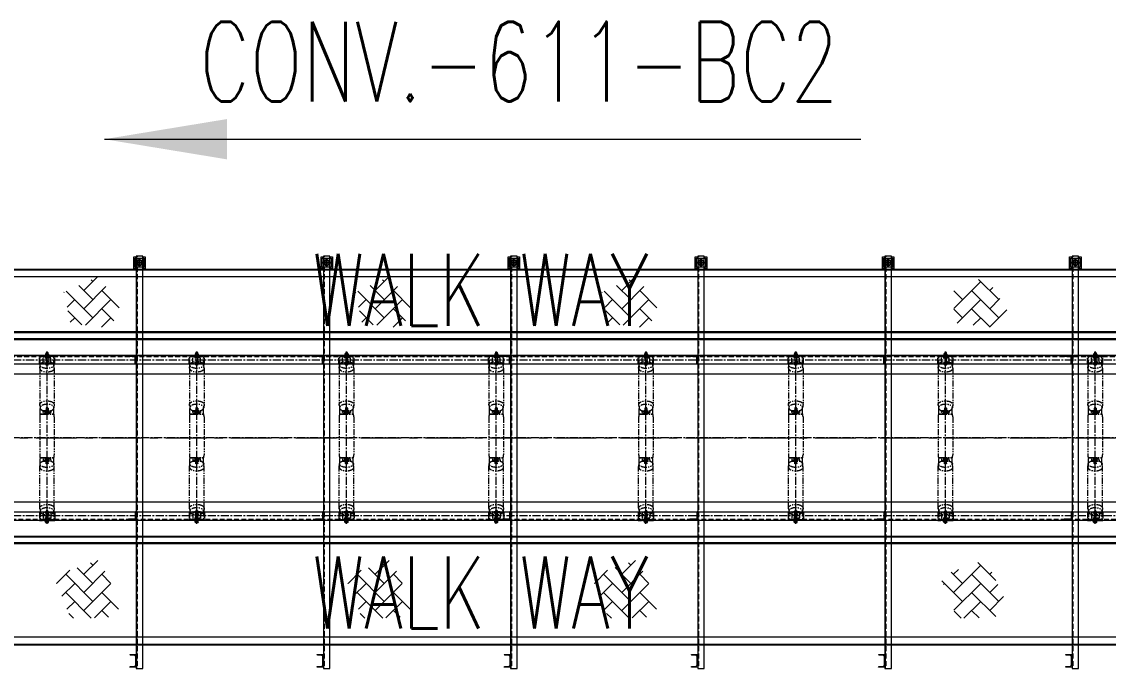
# Model space of a CAD drawing. Header units: millimetres. Extents: x -243837 to -5443, y 40 to 285140.
# Drawn here: x -162825 to -154323, y 76885 to 82022 of the extents above; entities that cross this region are included whole.
import ezdxf

# ---------------------------------------------------------------- set-up
doc = ezdxf.new("R2010")
doc.units = ezdxf.units.MM
for name, pattern in [('CENTER', [50.8, 31.75, -6.35, 6.35, -6.35]), ('CENTER2', [1.125, 0.75, -0.125, 0.125, -0.125]), ('HIDDEN', [0.375, 0.25, -0.125]), ('PHANTOM', [63.5, 31.75, -6.35, 6.35, -6.35, 6.35, -6.35])]:
    doc.linetypes.add(name, pattern=pattern)
doc.layers.add('1', color=7, linetype='Continuous')
doc.layers.add('3', color=3, linetype='Continuous')
for name, color, linetype, lineweight in [('2', 3, 'Continuous', 20), ('DIM', 1, 'Continuous', 9), ('phantom', 4, 'PHANTOM', 5), ('R- PHANTOM', 3, 'PHANTOM', 9), ('R-CENTER', 1, 'CENTER2', 5), ('R-HIDDEN', 3, 'HIDDEN', 9), ('R-OBJECT', 2, 'Continuous', 20)]:
    doc.layers.add(name, color=color, linetype=linetype, lineweight=lineweight)
doc.styles.add('KA', font='romans.shx', dxfattribs={"width": 0.7})
doc.dimstyles.new('rakesh', dxfattribs={"dimscale": 160, "dimtxt": 2.5, "dimasz": 1, "dimexe": 0.8, "dimexo": 0.8, "dimgap": 1, "dimtad": 1, "dimdec": 0, "dimzin": 0, "dimdsep": 46, "dimtxsty": 'KA', "dimblk": 'OBLIQUE', "dimcen": 1.5, "dimclrd": 1, "dimclre": 1, "dimclrt": 2, "dimadec": 0, "dimazin": 0, "dimtfac": 1, "dimtdec": 0, "dimtmove": 0, "dimatfit": 2, "dimfxl": 0, "dimtolj": 1, "dimtzin": 0, "dimlwd": -1, "dimlwe": -1, "dimarcsym": 1})

# ---------------------------------------------------------------- blocks, each defined once
blk = doc.blocks.new('_Oblique')
at = {"color": 0, "linetype": 'ByBlock', "lineweight": -2}
blk.add_line((-0.5, -0.5), (0.5, 0.5), dxfattribs=at)
blk = doc.blocks.new('*D188')
at = {"layer": 'DEFPOINTS', "color": 0, "ltscale": 10, "transparency": 16777216}
for p in [(-106759.9, 78766, 169.4), (-190509.6, 78267.1, 181.7), (-106759.9, 68629.3)]:
    blk.add_point(p, dxfattribs=at)
at = {"layer": 'DIM', "color": 1, "ltscale": 10, "transparency": 16777216}
for p, q in [((-106759.9, 78638), (-106759.9, 68437.3)), ((-190509.6, 78139.1), (-190509.6, 68437.3)), ((-190509.6, 68629.3), (-106759.9, 68629.3))]:
    blk.add_line(p, q, dxfattribs=at)
at = {"layer": 'DIM', "color": 1, "ltscale": 10, "transparency": 16777216, "xscale": 160, "yscale": 160, "zscale": 160, "rotation": 180}
blk.add_blockref('_Oblique', (-190509.6, 68629.3), dxfattribs=at)
at = {"layer": 'DIM', "color": 1, "ltscale": 10, "transparency": 16777216, "xscale": 160, "yscale": 160, "zscale": 160}
blk.add_blockref('_Oblique', (-106759.9, 68629.3), dxfattribs=at)
at = {"layer": 'DIM', "color": 2, "ltscale": 10, "transparency": 16777216, "insert": (-150134.8, 69094.1), "char_height": 400, "attachment_point": 5, "style": 'KA'}
blk.add_mtext('\\A1;83750 (HORIZONTAL PULLEY CRS.)', dxfattribs=at)
blk = doc.blocks.new('A$Cc1e59ba2')
at = {"layer": 'phantom', "ltscale": 1.5}
h = blk.add_hatch(dxfattribs=at)
h.set_pattern_fill('ANSI31', color=256, scale=4, angle=90, style=0)
h.set_pattern_definition([(225, (-355.42745, -107.5471), (-0.3535534, 0.3535534), [])])
h.paths.add_polyline_path([(-655.8, -172.3), (-655.8, -173.4), (-658.2, -173.4), (-658.2, -172.3)])
h.paths.add_polyline_path([(-672.4, -172.3), (-672.4, -173.4), (-674.9, -173.4), (-674.9, -172.3)])
h = blk.add_hatch(dxfattribs=at)
h.set_pattern_fill('ANSI31', color=256, scale=4, angle=90, style=0)
h.set_pattern_definition([(225, (-355.42745, -138.30226), (-0.3535534, 0.3535534), [])])
h.paths.add_polyline_path([(-655.8, -525), (-655.8, -523.9), (-658.2, -523.9), (-658.2, -525)])
h.paths.add_polyline_path([(-672.4, -525), (-672.4, -523.9), (-674.9, -523.9), (-674.9, -525)])
for p, q in [((-605.3, 279.5), (-725.3, 279.5)), ((-725.3, 214.5), (-725.3, 279.5)), ((-605.3, 273.5), (-725.3, 273.5)), ((-718.4, 200.4), (-718.4, 273.5)), ((-718.4, 273.5), (-612.3, 273.5)), ((-635.3, 268.5), (-695.3, 268.5)), ((-695.3, 211.7), (-695.3, 268.5)), ((-635.3, 260.5), (-695.3, 260.5)), ((-677.3, 291.8), (-675.2, 293)), ((-677.3, 291.8), (-677.3, 281)), ((-653.3, 281), (-677.3, 281)), ((-675.3, 281), (-675.3, 279.5)), ((-655.5, 293), (-675.2, 293)), ((-672.3, 279.5), (-672.3, 273.5)), ((-672.3, 279.5), (-672.3, 273.5)), ((-659.3, 304.5), (-671.3, 304.5)), ((-671.3, 304.5), (-671.3, 293)), ((-671.3, 291.8), (-671.3, 281)), ((-671.3, 279.5), (-671.3, 276.5)), ((-659.3, 276.5), (-671.3, 276.5)), ((-671.3, 274.5), (-671.3, 208.5)), ((-671.3, 274.5), (-659.3, 274.5)), ((-670.6, 304.5), (-670.6, 293)), ((-670.6, 276.5), (-670.6, 274.5)), ((-665.3, 266.5), (-665.3, 290)), ((-665.3, 268.5), (-665.3, 273.5)), ((-660.1, 304.5), (-660.1, 292.1)), ((-660.1, 276.5), (-660.1, 274.5)), ((-659.3, 304.5), (-659.3, 293)), ((-659.3, 291.8), (-659.3, 281)), ((-659.3, 279.5), (-659.3, 276.5)), ((-659.3, 274.5), (-659.3, 208.5)), ((-658.3, 279.5), (-658.3, 273.5)), ((-658.3, 279.5), (-658.3, 273.3)), ((-653.3, 291.8), (-655.5, 293)), ((-655.3, 281), (-655.3, 279.5)), ((-653.3, 291.8), (-653.3, 281)), ((-635.3, 211.7), (-635.3, 268.5)), ((-612.3, 200.4), (-612.3, 273.5)), ((-605.3, 214.5), (-605.3, 279.5)), ((-718.4, 214.5), (-725.3, 214.5)), ((-722.5, 180.7), (-719.5, 207.5)), ((-722.5, 180.7), (-722.5, -103.6)), ((-612.3, 214.5), (-718.4, 214.5)), ((-635.3, 218.6), (-695.3, 218.6)), ((-635.3, 211.7), (-695.3, 211.7)), ((-673.3, 210.3), (-673.3, 225.4)), ((-659.3, 236.5), (-671.3, 236.5)), ((-657.3, 210.3), (-657.3, 225.4)), ((-651.3, 214.5), (-655.3, 214.5)), ((-645.3, 214.5), (-651.3, 214.5)), ((-605.3, 214.5), (-612.3, 214.5)), ((-608.2, 180.7), (-611.1, 206)), ((-608.2, 180.7), (-608.2, -103.6)), ((-722.5, -103.6), (-719.5, -128.8)), ((-718.4, -177.3), (-718.4, -134.4)), ((-695.3, -151.3), (-635.3, -151.3)), ((-695.3, -158.3), (-695.3, -151.4)), ((-673.3, -133.1), (-673.3, -148.2)), ((-672.3, -158.3), (-673.3, -159.3)), ((-673.3, -159.3), (-672.3, -158.3)), ((-673.3, -159.3), (-673.3, -160.3)), ((-673.3, -160.3), (-673.3, -159.3)), ((-673.3, -159.3), (-669.8, -159.3)), ((-669.8, -159.3), (-673.3, -159.3)), ((-673.3, -166.3), (-673.3, -172.3)), ((-658.3, -158.3), (-672.3, -158.3)), ((-658.3, -158.3), (-672.3, -158.3)), ((-669.8, -158.3), (-669.8, -166.3)), ((-660.8, -166.3), (-669.8, -166.3)), ((-665.3, -177.3), (-665.3, -166.3)), ((-660.8, -158.3), (-660.8, -166.3)), ((-657.3, -159.3), (-660.8, -159.3)), ((-657.3, -159.3), (-660.8, -159.3)), ((-658.3, -158.3), (-657.3, -159.3)), ((-658.3, -158.3), (-657.3, -159.3)), ((-657.3, -159.3), (-658.3, -158.3)), ((-657.3, -133.1), (-657.3, -148.2)), ((-657.3, -166.3), (-657.3, -158.3)), ((-657.3, -159.3), (-657.3, -160.3)), ((-657.3, -160.3), (-657.3, -159.3)), ((-657.3, -166.3), (-657.3, -172.3)), ((-635.3, -158.3), (-635.3, -151.4)), ((-612.3, -177.3), (-612.3, -134.4)), ((-608.2, -103.6), (-611.1, -128.8)), ((-722.5, -200.1), (-722.5, -497.2)), ((-720.1, -179.7), (-610.5, -179.7)), ((-719.5, -177.3), (-611.1, -177.3)), ((-693.1, -177.3), (-692.3, -175.1)), ((-688.8, -173.4), (-692.3, -174.9)), ((-691.6, -177.3), (-692.3, -174.9)), ((-691.7, -177.3), (-692.3, -175.1)), ((-673.3, -173.4), (-688.8, -173.4)), ((-674.9, -172.3), (-674.9, -173.4)), ((-655.8, -172.3), (-674.9, -172.3)), ((-655.8, -173.4), (-674.9, -173.4)), ((-657.3, -172.3), (-673.3, -172.3)), ((-657.3, -173.4), (-673.3, -173.4)), ((-672.4, -172.3), (-672.4, -173.4)), ((-658.2, -172.3), (-658.2, -173.4)), ((-641.8, -173.4), (-657.3, -173.4)), ((-655.8, -172.3), (-655.8, -173.4)), ((-641.8, -173.4), (-638.3, -174.9)), ((-639.1, -177.3), (-638.3, -174.9)), ((-639, -177.3), (-638.3, -175.1)), ((-637.6, -177.3), (-638.3, -175.1)), ((-608.2, -200.1, 7.6), (-608.2, -497.2, 7.6)), ((-722.5, -593.7), (-719.5, -568.5)), ((-722.5, -913.5, -33), (-722.5, -593.7)), ((-720.1, -517.6), (-610.5, -517.6)), ((-719.5, -520), (-611.1, -520)), ((-718.4, -574.1), (-718.4, -520)), ((-695.3, -539), (-695.3, -545.9)), ((-695.3, -545.9), (-635.3, -545.9)), ((-693.1, -520), (-692.3, -522.2)), ((-691.7, -520), (-692.3, -522.2)), ((-691.6, -520), (-692.3, -522.4)), ((-688.8, -523.9), (-692.3, -522.4)), ((-673.3, -523.9), (-688.8, -523.9)), ((-674.9, -525), (-674.9, -523.9)), ((-655.8, -523.9), (-674.9, -523.9)), ((-655.8, -525), (-674.9, -525)), ((-657.3, -523.9), (-673.3, -523.9)), ((-657.3, -525), (-673.3, -525)), ((-673.3, -531), (-673.3, -525)), ((-673.3, -538), (-673.3, -537)), ((-673.3, -537), (-673.3, -538)), ((-673.3, -538), (-669.8, -538)), ((-672.3, -539), (-673.3, -538)), ((-673.3, -538), (-672.3, -539)), ((-669.8, -538), (-673.3, -538)), ((-673.3, -564.1), (-673.3, -549.1)), ((-672.4, -525), (-672.4, -523.9)), ((-658.3, -539), (-672.3, -539)), ((-658.3, -539), (-672.3, -539)), ((-660.8, -531), (-669.8, -531)), ((-669.8, -539), (-669.8, -531)), ((-665.3, -531), (-665.3, -520)), ((-660.8, -539), (-660.8, -531)), ((-657.3, -538), (-660.8, -538)), ((-657.3, -538), (-660.8, -538)), ((-658.3, -539), (-657.3, -538)), ((-658.3, -539), (-657.3, -538)), ((-657.3, -538), (-658.3, -539)), ((-658.2, -525), (-658.2, -523.9)), ((-641.8, -523.9), (-657.3, -523.9)), ((-657.3, -531), (-657.3, -525)), ((-657.3, -531), (-657.3, -539)), ((-657.3, -538), (-657.3, -537)), ((-657.3, -537), (-657.3, -538)), ((-657.3, -564.1), (-657.3, -549.1)), ((-655.8, -525), (-655.8, -523.9)), ((-641.8, -523.9), (-638.3, -522.4)), ((-639.1, -520), (-638.3, -522.4)), ((-639, -520), (-638.3, -522.2)), ((-637.6, -520), (-638.3, -522.2)), ((-635.3, -539), (-635.3, -545.9)), ((-612.3, -574.1), (-612.3, -520)), ((-608.2, -593.7), (-611.1, -568.5)), ((-608.2, -913.5, -33), (-608.2, -593.7)), ((-722.5, -913.5, -33), (-719.5, -940.3, -33)), ((-718.4, -933.2, -33), (-718.4, -1006.3, -33)), ((-659.3, -934), (-671.3, -934)), ((-671.3, -934), (-671.3, -1025.8, -33)), ((-670.6, -934), (-670.6, -1025.8, -33)), ((-660.1, -934), (-660.1, -1024.9, -33)), ((-659.3, -934), (-659.3, -1025.8, -33)), ((-612.3, -933.2, -33), (-612.3, -1006.3, -33)), ((-608.2, -913.5, -33), (-611.1, -938.8, -33)), ((-718.4, -947.3, -33), (-725.3, -947.3, -33)), ((-725.3, -947.3, -33), (-725.3, -1012.3, -33)), ((-605.3, -1006.3, -33), (-725.3, -1006.3, -33)), ((-605.3, -1012.3, -33), (-725.3, -1012.3, -33)), ((-612.3, -947.3, -33), (-718.4, -947.3, -33)), ((-718.4, -1006.3, -33), (-612.3, -1006.3, -33)), ((-635.3, -944.5, -33), (-695.3, -944.5, -33)), ((-695.3, -944.5, -33), (-695.3, -1001.3, -33)), ((-635.3, -951.4, -33), (-695.3, -951.4, -33)), ((-635.3, -993.3, -33), (-695.3, -993.3, -33)), ((-635.3, -1001.3, -33), (-695.3, -1001.3, -33)), ((-677.3, -1024.6, -33), (-677.3, -1013.8, -33)), ((-653.3, -1013.8, -33), (-677.3, -1013.8, -33)), ((-675.3, -1013.8, -33), (-675.3, -1012.3, -33)), ((-673.3, -943.1, -33), (-673.3, -958.2, -33)), ((-672.3, -1012.3, -33), (-672.3, -1006.3, -33)), ((-672.3, -1012.3, -33), (-672.3, -1006.3, -33)), ((-671.3, -1007.3, -33), (-671.3, -941.3, -33)), ((-659.3, -969.3, -33), (-671.3, -969.3, -33)), ((-671.3, -1007.3, -33), (-659.3, -1007.3, -33)), ((-659.3, -1009.3, -33), (-671.3, -1009.3, -33)), ((-671.3, -1012.3, -33), (-671.3, -1009.3, -33)), ((-671.3, -1024.6, -33), (-671.3, -1013.8, -33)), ((-670.6, -1009.3, -33), (-670.6, -1007.3, -33)), ((-665.3, -999.3, -33), (-665.3, -1022.8, -33)), ((-665.3, -1001.3, -33), (-665.3, -1006.3, -33)), ((-660.1, -1009.3, -33), (-660.1, -1007.3, -33)), ((-659.3, -1007.3, -33), (-659.3, -941.3, -33)), ((-659.3, -1012.3, -33), (-659.3, -1009.3, -33)), ((-659.3, -1024.6, -33), (-659.3, -1013.8, -33)), ((-658.3, -1012.3, -33), (-658.3, -1006.1, -33)), ((-658.3, -1012.3, -33), (-658.3, -1006.3, -33)), ((-657.3, -943.1, -33), (-657.3, -958.2, -33)), ((-651.3, -947.3, -33), (-655.3, -947.3, -33)), ((-655.3, -1013.8, -33), (-655.3, -1012.3, -33)), ((-653.3, -1024.6, -33), (-653.3, -1013.8, -33)), ((-645.3, -947.3, -33), (-651.3, -947.3, -33)), ((-635.3, -944.5, -33), (-635.3, -1001.3, -33)), ((-605.3, -947.3, -33), (-612.3, -947.3, -33)), ((-605.3, -947.3, -33), (-605.3, -1012.3, -33)), ((-677.3, -1024.6, -33), (-675.2, -1025.8, -33)), ((-655.5, -1025.8, -33), (-675.2, -1025.8, -33)), ((-653.3, -1024.6, -33), (-655.5, -1025.8, -33))]:
    blk.add_line(p, q, dxfattribs=at)
at = {"layer": 'phantom', "color": 1, "linetype": 'CENTER', "ltscale": 2}
blk.add_line((-665.3, -1037.1, 7.6), (-665.3, 309.6, 7.6), dxfattribs=at)
at = {"layer": 'phantom', "ltscale": 1.5}
for points in [[(-695.3, -166.3), (-695.3, -158.3), (-635.3, -158.3), (-635.3, -166.3)], [(-695.3, -531), (-695.3, -539), (-635.3, -539), (-635.3, -531)]]:
    blk.add_lwpolyline(points, close=True, dxfattribs=at)
for centre in [(-665.3, 208.5), (-665.3, -941.3, -33)]:
    blk.add_circle(centre, 6, dxfattribs=at)
for centre, radius, start, end in [((-674.3, 288.8), 4.24, 44.99997, 135.00003), ((-665.3, 295.4), 10.9, 56.60357, 123.39643), ((-665.3, 278), 15, 66.46342, 113.53658), ((-656.3, 288.8), 4.24, 44.99997, 135.00003), ((-632.5, -200.1), 90, 165.29224, 180), ((-698.2, -200.1), 90, 0, 14.70776), ((-632.5, -497.2), 90, 180, 194.70776), ((-698.2, -497.2), 90, 345.29224, 0), ((-665.3, -924.9), 10.9, 236.60357, 303.39643), ((-674.3, -1021.6, -33), 4.24, 224.99997, 315.00003), ((-665.3, -1010.8, -33), 15, 246.46342, 293.53658), ((-656.3, -1021.6, -33), 4.24, 224.99997, 315.00003)]:
    blk.add_arc(centre, radius, start, end, dxfattribs=at)
for centre, major_axis, start_param, end_param in [((-665.3, 180.7), (-57.1, 0), 5.761132, 9.946831), ((-665.3, 225.4), (-8, 0), 5.576234, 10.13173), ((-665.3, -593.7), (-57.1, 0), 5.761132, 9.946831), ((-665.3, -549.1), (-8, 0), 5.576234, 10.13173)]:
    blk.add_ellipse(centre, major_axis=major_axis, ratio=0.5, start_param=start_param, end_param=end_param, dxfattribs=at)
for centre, major_axis in [((-665.3, 206), (-54.2, 0)), ((-665.3, 210.3), (-8, 0)), ((-665.3, 226.3), (-7, 0)), ((-665.3, -568.5), (-54.2, 0)), ((-665.3, -564.1), (-8, 0)), ((-665.3, -548.2), (-7, 0))]:
    blk.add_ellipse(centre, major_axis=major_axis, ratio=0.5, dxfattribs=at)
at = {"layer": 'phantom', "ltscale": 1.5, "extrusion": (0, 0, -1)}
for centre, major_axis, start_param, end_param in [((-665.3, -103.6), (-57.1, 0), 5.761132, 9.946831), ((-665.3, -148.2), (-8, 0), 5.576234, 10.13173), ((-665.3, -913.5, -33), (-57.1, 0), 5.761132, 9.946831), ((-665.3, -958.2, -33), (-8, 0), 5.576234, 10.13173)]:
    blk.add_ellipse(centre, major_axis=major_axis, ratio=0.5, start_param=start_param, end_param=end_param, dxfattribs=at)
for centre, major_axis in [((-665.3, -128.8), (-54.2, 0)), ((-665.3, -133.1), (-8, 0)), ((-665.3, -149.1), (-7, 0)), ((-665.3, -938.8, -33), (-54.2, 0)), ((-665.3, -943.1, -33), (-8, 0)), ((-665.3, -959, -33), (-7, 0))]:
    blk.add_ellipse(centre, major_axis=major_axis, ratio=0.5, dxfattribs=at)
blk = doc.blocks.new('A$C665F34CB')
at = {"layer": '1'}
for p, q in [((-35, 0), (35, 0)), ((0, 35), (0, -35))]:
    blk.add_line(p, q, dxfattribs=at)
at = {"layer": '2'}
blk.add_lwpolyline([(-35, 35), (35, 35), (35, -35), (-35, -35)], close=True, dxfattribs=at)
for radius in [24, 20.4]:
    blk.add_circle((0, 0), radius, dxfattribs=at)
blk = doc.blocks.new('A$C6AB57934')
at = {"layer": '1', "lineweight": 9}
h = blk.add_hatch(dxfattribs=at)
h.set_pattern_fill('AR-HBONE', color=6, scale=25, angle=-180)
h.set_pattern_definition([(225, (-3883205.78, -225056.94), (-9e-14, -141.4213562), [300, -100]), (315, (-3883276.49, -225127.65), (-9e-14, -141.4213562), [300, -100])])
h.paths.add_polyline_path([(6738.4, 1138.4), (7016.5, 1265.2), (7191.9, 981.5), (7080.7, 861), (6791.1, 894.4)])
h = blk.add_hatch(dxfattribs=at)
h.set_pattern_fill('AR-HBONE', color=6, scale=25, angle=-180)
h.set_pattern_definition([(225, (-3880924.93, -225056.94), (-9e-14, -141.4213562), [300, -100]), (315, (-3880995.64, -225127.65), (-9e-14, -141.4213562), [300, -100])])
h.paths.add_polyline_path([(9019.2, 1138.4), (9297.4, 1265.2), (9472.7, 981.5), (9361.5, 861), (9071.9, 894.4)])
h = blk.add_hatch(dxfattribs=at)
h.set_pattern_fill('AR-HBONE', color=6, scale=25, angle=-180)
h.set_pattern_definition([(225, (-3878997.1, -225056.94), (-9e-14, -141.4213562), [300, -100]), (315, (-3879067.82, -225127.65), (-9e-14, -141.4213562), [300, -100])])
h.paths.add_polyline_path([(10947, 1138.4), (11225.2, 1265.2), (11400.5, 981.5), (11289.4, 861), (10999.8, 894.4)])
h = blk.add_hatch(dxfattribs=at)
h.set_pattern_fill('AR-HBONE', color=6, scale=25, angle=-180)
h.set_pattern_definition([(225, (-3884885.72, -225056.94), (-9e-14, -141.4213562), [300, -100]), (315, (-3884956.43, -225127.65), (-9e-14, -141.4213562), [300, -100])])
h.paths.add_polyline_path([(13674.2, 1138.4), (13952.3, 1265.2), (14127.7, 981.5), (14016.5, 861), (13726.9, 894.4)])
h = blk.add_hatch(dxfattribs=at)
h.set_pattern_fill('AR-HBONE', color=6, scale=25, angle=-180)
h.set_pattern_definition([(225, (-3883205.78, -227276.91), (-9e-14, -141.4213562), [300, -100]), (315, (-3883276.49, -227347.62), (-9e-14, -141.4213562), [300, -100])])
h.paths.add_polyline_path([(6657.8, -1081.6), (7016.5, -954.8), (7191.9, -1319.8), (7080.7, -1408.9), (6791.1, -1412.1)])
h = blk.add_hatch(dxfattribs=at)
h.set_pattern_fill('AR-HBONE', color=6, scale=25, angle=-180)
h.set_pattern_definition([(225, (-3880924.93, -227276.91), (-9e-14, -141.4213562), [300, -100]), (315, (-3880995.64, -227347.62), (-9e-14, -141.4213562), [300, -100])])
h.paths.add_polyline_path([(8938.6, -1081.6), (9297.4, -954.8), (9472.7, -1319.8), (9361.5, -1408.9), (9071.9, -1412.1)])
h = blk.add_hatch(dxfattribs=at)
h.set_pattern_fill('AR-HBONE', color=6, scale=25, angle=-180)
h.set_pattern_definition([(225, (-3878997.1, -227276.91), (-9e-14, -141.4213562), [300, -100]), (315, (-3879067.82, -227347.62), (-9e-14, -141.4213562), [300, -100])])
h.paths.add_polyline_path([(10866.4, -1081.6), (11225.2, -954.8), (11400.5, -1319.8), (11289.4, -1408.9), (10999.8, -1412.1)])
h = blk.add_hatch(dxfattribs=at)
h.set_pattern_fill('AR-HBONE', color=6, scale=25, angle=-180)
h.set_pattern_definition([(225, (-3884885.72, -227276.91), (-9e-14, -141.4213562), [300, -100]), (315, (-3884956.43, -227347.62), (-9e-14, -141.4213562), [300, -100])])
h.paths.add_polyline_path([(13593.6, -1081.6), (13952.3, -954.8), (14127.7, -1319.8), (14016.5, -1408.9), (13726.9, -1412.1)])
at = {"color": 1, "linetype": 'CENTER', "lineweight": 9, "ltscale": 2}
blk.add_line((17566.9, 0), (-140, 0, 0), dxfattribs=at)
at = {"layer": '1', "color": 6, "lineweight": 9}
for p, q in [((0, 645, 0), (17426.9, 645)), ((0, -645, 0), (17426.9, -645))]:
    blk.add_line(p, q, dxfattribs=at)
at = {"layer": '2', "color": 6, "lineweight": 9}
for p, q in [((7305.2, 1420, 0), (7305.2, -1805, 0)), ((8770.3, 1420, 0), (8770.3, -1805, 0)), ((10234.1, 1420, 0), (10234.1, -1805, 0)), ((11698.5, 1420, 0), (11698.5, -1805, 0)), ((13162.9, 1420, 0), (13162.9, -1805, 0)), ((14627.4, 1420, 0), (14627.4, -1805, 0)), ((-140, 1320, 0), (17566.9, 1320)), ((-140, 1314, 0), (17566.9, 1314)), ((-140, 776, 0), (17566.9, 776)), ((-140, 770, 0), (17566.9, 770)), ((-140, -770, 0), (17566.9, -770)), ((-140, -776, 0), (17566.9, -776)), ((-140, -1614, 0), (17566.9, -1614)), ((-140, -1620, 0), (17566.9, -1620))]:
    blk.add_line(p, q, dxfattribs=at)
at = {"layer": '2', "color": 6, "lineweight": 9, "elevation": 0}
for points in [[(7305.2, 1325), (7285.2, 1325), (7285.2, 1415), (7305.2, 1415)], [(7305.2, -1805), (7355.2, -1805), (7355.2, 1420), (7305.2, 1420)], [(7355.2, 1415), (7375.2, 1415), (7375.2, 1325), (7355.2, 1325)], [(8770.3, 1325), (8750.3, 1325), (8750.3, 1415), (8770.3, 1415)], [(8770.3, -1805), (8820.3, -1805), (8820.3, 1420), (8770.3, 1420)], [(8820.3, 1415), (8840.3, 1415), (8840.3, 1325), (8820.3, 1325)], [(10234.1, 1325), (10214.1, 1325), (10214.1, 1415), (10234.1, 1415)], [(10234.1, -1805), (10284.1, -1805), (10284.1, 1420), (10234.1, 1420)], [(10284.1, 1415), (10304.1, 1415), (10304.1, 1325), (10284.1, 1325)], [(11698.5, 1325), (11678.5, 1325), (11678.5, 1415), (11698.5, 1415)], [(11698.5, -1805), (11748.5, -1805), (11748.5, 1420), (11698.5, 1420)], [(11748.5, 1415), (11768.5, 1415), (11768.5, 1325), (11748.5, 1325)], [(13162.9, 1325), (13142.9, 1325), (13142.9, 1415), (13162.9, 1415)], [(13162.9, -1805), (13212.9, -1805), (13212.9, 1420), (13162.9, 1420)], [(13212.9, 1415), (13232.9, 1415), (13232.9, 1325), (13212.9, 1325)], [(14627.4, 1325), (14607.4, 1325), (14607.4, 1415), (14627.4, 1415)], [(14627.4, -1805), (14677.4, -1805), (14677.4, 1420), (14627.4, 1420)], [(14677.4, 1415), (14697.4, 1415), (14697.4, 1325), (14677.4, 1325)]]:
    blk.add_lwpolyline(points, dxfattribs=at)
at = {"layer": '2', "color": 6, "lineweight": 9}
for points in [[(17566.9, 1320), (17566.9, 1260), (-140, 1260), (-140, 1320)], [(17566.9, 770), (17566.9, 830), (-140, 830), (-140, 770)], [(17566.9, -770), (17566.9, -830), (-140, -830), (-140, -770)], [(17566.9, -1620), (17566.9, -1560), (-140, -1560), (-140, -1620)]]:
    blk.add_lwpolyline(points, dxfattribs=at)
at = {"layer": '2', "color": 6, "lineweight": 9, "elevation": 0}
for points in [[(7301.7, 580, -0.414214), (7297.2, 584.5), (7297.2, 630.5, 0.414214), (7290.7, 637), (7244.7, 637, -0.414214), (7240.2, 641.5), (7240.2, 645), (7305.2, 645), (7305.2, 580)], [(8766.8, 580, -0.414214), (8762.3, 584.5), (8762.3, 630.5, 0.414214), (8755.8, 637), (8709.8, 637, -0.414214), (8705.3, 641.5), (8705.3, 645), (8770.3, 645), (8770.3, 580)], [(10230.6, 580, -0.414214), (10226.1, 584.5), (10226.1, 630.5, 0.414214), (10219.6, 637), (10173.6, 637, -0.414214), (10169.1, 641.5), (10169.1, 645), (10234.1, 645), (10234.1, 580)], [(11695, 580, -0.414214), (11690.5, 584.5), (11690.5, 630.5, 0.414214), (11684, 637), (11638, 637, -0.414214), (11633.5, 641.5), (11633.5, 645), (11698.5, 645), (11698.5, 580)], [(13159.4, 580, -0.414214), (13154.9, 584.5), (13154.9, 630.5, 0.414214), (13148.4, 637), (13102.4, 637, -0.414214), (13097.9, 641.5), (13097.9, 645), (13162.9, 645), (13162.9, 580)], [(14623.9, 580, -0.414214), (14619.4, 584.5), (14619.4, 630.5, 0.414214), (14612.9, 637), (14566.9, 637, -0.414214), (14562.4, 641.5), (14562.4, 645), (14627.4, 645), (14627.4, 580)], [(7301.7, -580, 0.414214), (7297.2, -584.5), (7297.2, -630.5, -0.414214), (7290.7, -637), (7244.7, -637, 0.414214), (7240.2, -641.5), (7240.2, -645), (7305.2, -645), (7305.2, -580)], [(8766.8, -580, 0.414214), (8762.3, -584.5), (8762.3, -630.5, -0.414214), (8755.8, -637), (8709.8, -637, 0.414214), (8705.3, -641.5), (8705.3, -645), (8770.3, -645), (8770.3, -580)], [(10230.6, -580, 0.414214), (10226.1, -584.5), (10226.1, -630.5, -0.414214), (10219.6, -637), (10173.6, -637, 0.414214), (10169.1, -641.5), (10169.1, -645), (10234.1, -645), (10234.1, -580)], [(11695, -580, 0.414214), (11690.5, -584.5), (11690.5, -630.5, -0.414214), (11684, -637), (11638, -637, 0.414214), (11633.5, -641.5), (11633.5, -645), (11698.5, -645), (11698.5, -580)], [(13159.4, -580, 0.414214), (13154.9, -584.5), (13154.9, -630.5, -0.414214), (13148.4, -637), (13102.4, -637, 0.414214), (13097.9, -641.5), (13097.9, -645), (13162.9, -645), (13162.9, -580)], [(14623.9, -580, 0.414214), (14619.4, -584.5), (14619.4, -630.5, -0.414214), (14612.9, -637), (14566.9, -637, 0.414214), (14562.4, -641.5), (14562.4, -645), (14627.4, -645), (14627.4, -580)], [(7259.2, -1700.6, -0.383864), (7255.2, -1696.1), (7255.2, -1695), (7305.2, -1695), (7305.2, -1795), (7255.2, -1795), (7255.2, -1793.9, -0.383864), (7259.2, -1789.4), (7292.4, -1785.9, 0.383864), (7300.5, -1776.9), (7300.5, -1713.1, 0.383864), (7292.4, -1704.1)], [(8724.4, -1700.6, -0.383864), (8720.3, -1696.1), (8720.3, -1695), (8770.3, -1695), (8770.3, -1795), (8720.3, -1795), (8720.3, -1793.9, -0.383864), (8724.4, -1789.4), (8757.6, -1785.9, 0.383864), (8765.6, -1776.9), (8765.6, -1713.1, 0.383864), (8757.6, -1704.1)], [(10188.1, -1700.6, -0.383864), (10184.1, -1696.1), (10184.1, -1695), (10234.1, -1695), (10234.1, -1795), (10184.1, -1795), (10184.1, -1793.9, -0.383864), (10188.1, -1789.4), (10221.3, -1785.9, 0.383864), (10229.4, -1776.9), (10229.4, -1713.1, 0.383864), (10221.3, -1704.1)], [(11652.5, -1700.6, -0.383864), (11648.5, -1696.1), (11648.5, -1695), (11698.5, -1695), (11698.5, -1795), (11648.5, -1795), (11648.5, -1793.9, -0.383864), (11652.5, -1789.4), (11685.7, -1785.9, 0.383864), (11693.8, -1776.9), (11693.8, -1713.1, 0.383864), (11685.7, -1704.1)], [(13117, -1700.6, -0.383864), (13112.9, -1696.1), (13112.9, -1695), (13162.9, -1695), (13162.9, -1795), (13112.9, -1795), (13112.9, -1793.9, -0.383864), (13117, -1789.4), (13150.2, -1785.9, 0.383864), (13158.2, -1776.9), (13158.2, -1713.1, 0.383864), (13150.2, -1704.1)], [(14581.4, -1700.6, -0.383864), (14577.4, -1696.1), (14577.4, -1695), (14627.4, -1695), (14627.4, -1795), (14577.4, -1795), (14577.4, -1793.9, -0.383864), (14581.4, -1789.4), (14614.6, -1785.9, 0.383864), (14622.7, -1776.9), (14622.7, -1713.1, 0.383864), (14614.6, -1704.1)]]:
    blk.add_lwpolyline(points, format="xyb", close=True, dxfattribs=at)
at = {"layer": '3', "color": 6, "linetype": 'HIDDEN', "lineweight": 9}
for p, q in [((7311.2, 1420, 0), (7311.2, -1805, 0)), ((8776.3, 1420, 0), (8776.3, -1805, 0)), ((10240.1, 1420, 0), (10240.1, -1805, 0)), ((11704.5, 1420, 0), (11704.5, -1805, 0)), ((13168.9, 1420, 0), (13168.9, -1805, 0)), ((14633.4, 1420, 0), (14633.4, -1805, 0))]:
    blk.add_line(p, q, dxfattribs=at)
at = {"layer": 'DIM', "color": 6, "lineweight": 9, "rotation": 180}
for p in [(7330.2, 1370, 0), (8795.3, 1370, 0), (10259.1, 1370, 0), (11723.5, 1370, 0), (13187.9, 1370, 0), (14652.4, 1370, 0)]:
    blk.add_blockref('A$C665F34CB', p, dxfattribs=at)
blk = doc.blocks.new('A$C21B33FEA')
at = {"color": 2}
for p, q in [((16457.8, 28.4, 7358.3), (-65014.7, 28.4, 7358.3)), ((16457.8, 23.4, 7358.3), (-65014.7, 23.4, 7358.3))]:
    blk.add_line(p, q, dxfattribs=at)

msp = doc.modelspace()

# ---------------------------------------------------------------- linework, layer by layer
at = {"layer": 'R-CENTER', "color": 1, "linetype": 'CENTER', "ltscale": 2}
for p, q in [((-189410.4, 79376.01, -209.92), (-116541.66, 79377.04, -209.92)), ((-189410.4, 78158.27, -209.92), (-116541.66, 78157.24, -209.92))]:
    msp.add_line(p, q, dxfattribs=at)
at = {"layer": 'R-CENTER', "color": 1, "linetype": 'CENTER', "ltscale": 10}
msp.add_line((-193192.22, 78767.18, -169.38), (-107113.76, 78766.01, -305.48), dxfattribs=at)
at = {"layer": 'R-HIDDEN', "ltscale": 150}
for p, q in [((-189410.4, 79403.01, -169.38), (-116541.66, 79404.04, -169.38)), ((-189006.18, 78131.26, -209.92), (-116541.66, 78130.24, -209.92))]:
    msp.add_line(p, q, dxfattribs=at)
at = {"layer": 'R-OBJECT'}
for p, q in [((-189410.4, 79411.01, -169.38), (-116541.66, 79412.04, -169.38)), ((-189410.4, 79346.01, -169.38), (-116541.66, 79347.04, -169.38)), ((-189892.71, 79267.13, -169.38), (-116541.66, 79268.2, -169.38)), ((-189892.71, 78267.12, -169.38), (-116541.66, 78266.05, -169.38)), ((-189410.4, 78188.27, -169.38), (-116541.66, 78187.24, -169.38)), ((-189410.4, 78123.27, -169.38), (-116541.66, 78122.24, -169.38))]:
    msp.add_line(p, q, dxfattribs=at)

# ---------------------------------------------------------------- block references
at = {"color": 4, "xscale": -1, "rotation": 180}
msp.add_blockref('A$C21B33FEA', (-124126.13, 79617.63, -7358.3), dxfattribs=at)
at = {"color": 4}
msp.add_blockref('A$C21B33FEA', (-124126.13, 77914.84, -7358.3), dxfattribs=at)
at = {"layer": 'R- PHANTOM', "linetype": 'Continuous'}
for p in [(-161961.31, 79130.26, -7.55), (-160789.75, 79130.63, -7.55), (-159618.2, 79130.63, -7.55), (-158446.64, 79130.63, -7.55), (-157275.09, 79130.11, 30.33), (-156103.53, 79130.63, -7.55), (-154931.91, 79130.26, -7.55), (-153760.42, 79130.26, 30.33)]:
    msp.add_blockref('A$Cc1e59ba2', p, dxfattribs=at)
at = {"layer": 'R-OBJECT', "ltscale": 10}
msp.add_blockref('A$C6AB57934', (-169233.23, 78766.86, -207.26), dxfattribs=at)

# ---------------------------------------------------------------- texts
at = {"color": 2, "attachment_point": 6, "line_spacing_factor": 1.20048, "style": 'KA'}
for s, insert, char_height in [('CONV.-611-BC2', (-156434.44, 81710.13, -169.38), 624), ('WALK WAY', (-157918.1, 79923.49, -192.07), 562.5), ('WALK WAY', (-157918.1, 77556.9, -192.07), 562.5)]:
    msp.add_mtext(s, dxfattribs=dict(at, insert=insert, char_height=char_height))

# ---------------------------------------------------------------- dimensions: what is measured, and where the dimension line sits
at = {"layer": 'DIM', "ltscale": 10}
dim = msp.add_linear_dim(base=(-106759.94, 68629.34, -169.38), p1=(-190509.57, 78267.14, 12.32), p2=(-106759.94, 78766.01, 0), text='<> (HORIZONTAL PULLEY CRS.)', dimstyle='rakesh', override={"dimexe": 1.2, "dimfxl": 1.5}, dxfattribs=at)
dim.commit()
dim.dimension.update_dxf_attribs({"geometry": '*D188', "text_midpoint": (-150134.75, 68629.34, -169.38), "dimtype": 160})

# ---------------------------------------------------------------- leaders
msp.add_leader([(-162177.79, 81102.93, -169.38), (-156258.62, 81102.93, -169.38)], dimstyle='rakesh', override={"dimasz": 6, "dimexe": 1.2, "dimgap": 1, "dimtad": 0, "dimfxl": 1.5}, dxfattribs=at)

doc.saveas('drawing.dxf')
